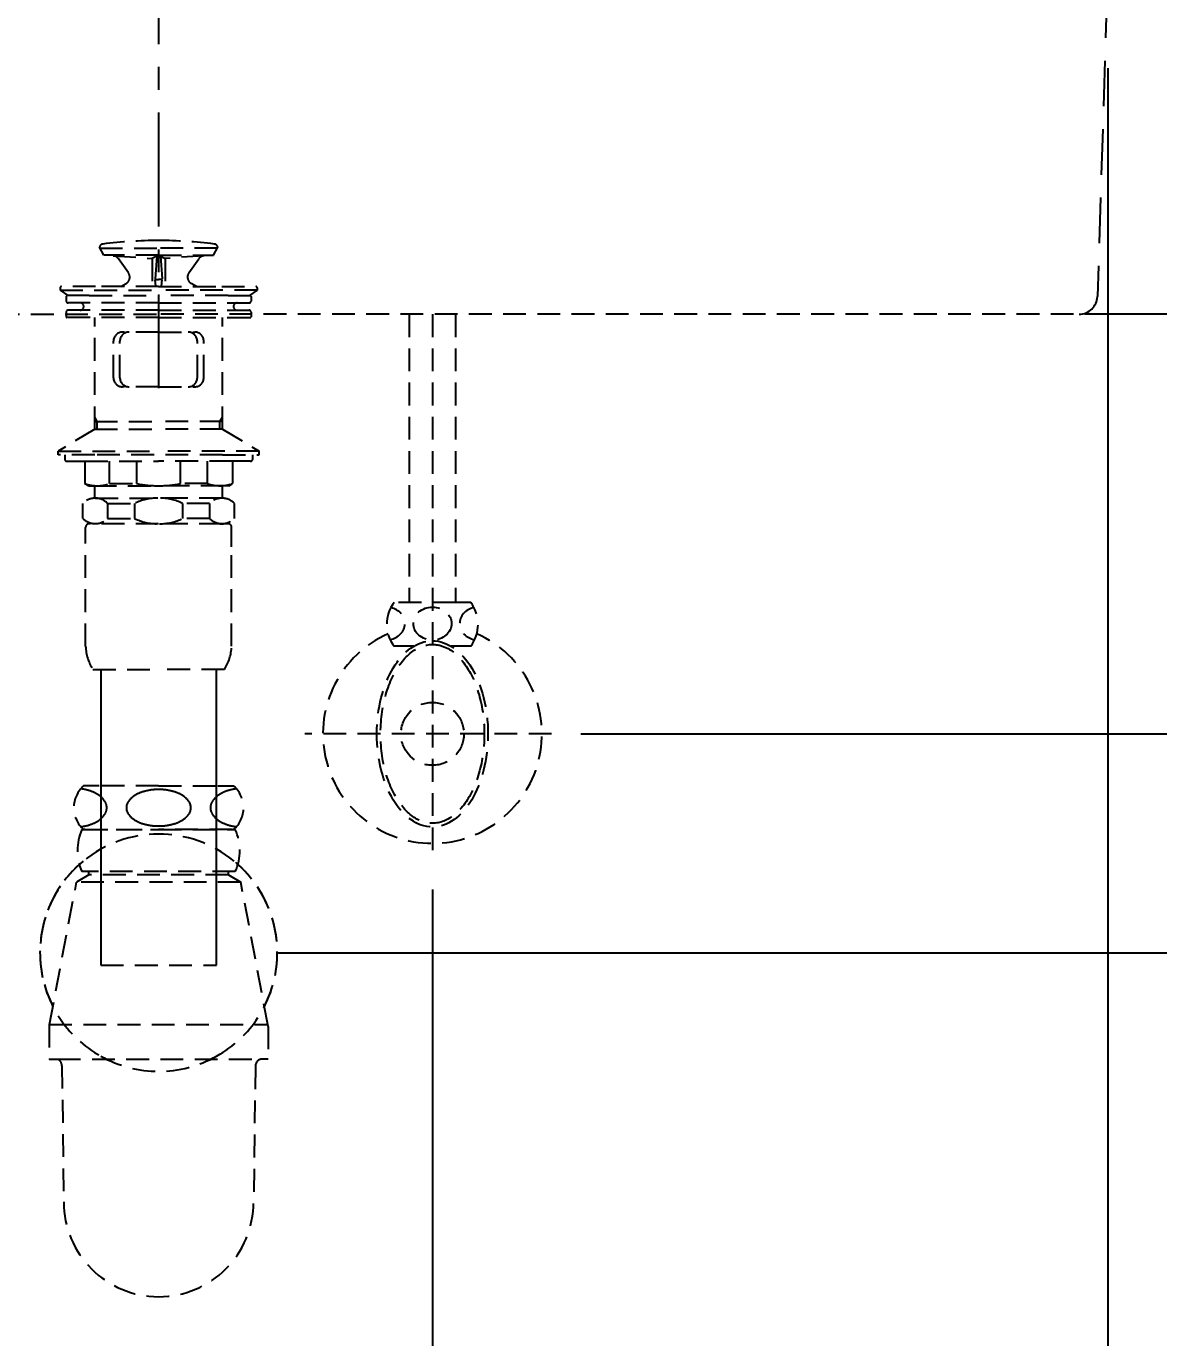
# Model space of a CAD drawing. Extents: x 116 to 3767, y -181 to 2100.
# Drawn here: x 685.4 to 995.6, y 275.9 to 635.3 of the extents above; entities that cross this region are included whole.
import ezdxf

# ---------------------------------------------------------------- set-up
doc = ezdxf.new("R2010")
doc.units = 0
doc.header["$LTSCALE"] = 25
doc.header["$MEASUREMENT"] = 0
doc.linetypes.add('CENTER', pattern=[2, 1.25, -0.25, 0.25, -0.25])
doc.linetypes.add('HIDDEN', pattern=[0.375, 0.25, -0.125])
doc.layers.get('0').update_dxf_attribs({"linetype": 'CONTINUOUS'})
doc.layers.get('DEFPOINTS').update_dxf_attribs({"linetype": 'CONTINUOUS'})
for name, color, linetype in [('1', 1, 'CONTINUOUS'), ('2', 2, 'CONTINUOUS'), ('3', 3, 'CONTINUOUS'), ('4', 4, 'CONTINUOUS'), ('6', 6, 'CONTINUOUS'), ('7', 7, 'CONTINUOUS')]:
    doc.layers.add(name, color=color, linetype=linetype)
doc.styles.get("Standard").update_dxf_attribs({"font": 'NanumGothic.ttf'})
doc.dimstyles.get("Standard").update_dxf_attribs({"dimtxt": 2.5, "dimasz": 2, "dimexe": 2, "dimexo": 1, "dimgap": 1.5, "dimtad": 1, "dimdec": 0, "dimlfac": 10, "dimrnd": 0.5, "dimzin": 0, "dimdsep": 46, "dimtxsty": 'Standard', "dimcen": 0, "dimclrt": 2, "dimadec": 0, "dimazin": 0, "dimtfac": 1, "dimtdec": 0, "dimtmove": 0, "dimatfit": 3, "dimfxl": 1, "dimtolj": 1, "dimtzin": 0, "dimarcsym": 0})

# ---------------------------------------------------------------- blocks, each defined once
blk = doc.blocks.new('*D4')
at = {"layer": '1', "color": 3, "lineweight": -2, "transparency": 16777216}
for p, q in [((646.62, 398.76), (646.62, 173.42)), ((796.62, 398.76), (796.62, 173.42)), ((780.62, 181.42), (662.62, 181.42))]:
    blk.add_line(p, q, dxfattribs=at)
at = {"layer": '1', "color": 3, "transparency": 16777216}
for points in [[(662.62, 184.09), (662.62, 178.76), (646.62, 181.42)], [(780.62, 184.09), (780.62, 178.76), (796.62, 181.42)]]:
    blk.add_solid(points, dxfattribs=at)
at = {"layer": 'DEFPOINTS', "color": 0, "transparency": 16777216}
for p in [(646.62, 406.76), (796.62, 406.76), (646.62, 181.42)]:
    blk.add_point(p, dxfattribs=at)
at = {"layer": '1', "color": 2, "transparency": 16777216, "insert": (721.62, 204.63), "char_height": 28, "attachment_point": 5}
blk.add_mtext('\\A1;150', dxfattribs=at)
blk = doc.blocks.new('*D10')
at = {"layer": '3', "color": 3, "lineweight": -2, "transparency": 16777216}
for p, q in [((461.62, 623.87), (461.62, 65.96)), ((981.62, 623.87), (981.62, 65.96)), ((477.62, 73.96), (965.62, 73.96))]:
    blk.add_line(p, q, dxfattribs=at)
at = {"layer": '3', "color": 3, "transparency": 16777216}
for points in [[(477.62, 76.62), (477.62, 71.29), (461.62, 73.96)], [(965.62, 76.62), (965.62, 71.29), (981.62, 73.96)]]:
    blk.add_solid(points, dxfattribs=at)
at = {"layer": 'DEFPOINTS', "color": 0, "transparency": 16777216}
for p in [(461.62, 631.87), (981.62, 631.87), (981.62, 73.96)]:
    blk.add_point(p, dxfattribs=at)
at = {"layer": '3', "color": 2, "transparency": 16777216, "insert": (721.62, 100.54), "char_height": 28, "attachment_point": 5}
blk.add_mtext('\\A1;카운터 시공도참고', dxfattribs=at)
blk = doc.blocks.new('*D18')
at = {"layer": '1', "color": 3, "lineweight": -2, "transparency": 16777216}
for p, q in [((1023.48, 691.41), (1206.97, 691.41)), ((1198.97, 675.41), (1198.97, 580.29)), ((1198.97, 457.41), (1198.97, 533.81)), ((903.27, 441.41), (1206.97, 441.41))]:
    blk.add_line(p, q, dxfattribs=at)
at = {"layer": '1', "color": 3, "transparency": 16777216}
for points in [[(1196.3, 675.41), (1201.63, 675.41), (1198.97, 691.41)], [(1196.3, 457.41), (1201.63, 457.41), (1198.97, 441.41)]]:
    blk.add_solid(points, dxfattribs=at)
at = {"layer": 'DEFPOINTS', "color": 0, "transparency": 16777216}
for p in [(1015.48, 691.41), (895.27, 441.41), (1198.97, 441.41)]:
    blk.add_point(p, dxfattribs=at)
at = {"layer": '1', "color": 2, "transparency": 16777216, "insert": (1198.97, 557.05), "char_height": 28, "attachment_point": 5}
blk.add_mtext('\\A1;250', dxfattribs=at)
blk = doc.blocks.new('*D19')
at = {"layer": '1', "color": 3, "lineweight": -2, "transparency": 16777216}
for p, q in [((1031.48, 691.41), (1274.85, 691.41)), ((1266.85, 675.41), (1266.85, 522.32)), ((1266.85, 397.41), (1266.85, 475.8)), ((754.39, 381.41), (1274.85, 381.41))]:
    blk.add_line(p, q, dxfattribs=at)
at = {"layer": '1', "color": 3, "transparency": 16777216}
for points in [[(1264.19, 675.41), (1269.52, 675.41), (1266.85, 691.41)], [(1264.19, 397.41), (1269.52, 397.41), (1266.85, 381.41)]]:
    blk.add_solid(points, dxfattribs=at)
at = {"layer": 'DEFPOINTS', "color": 0, "transparency": 16777216}
for p in [(1023.48, 691.41), (746.39, 381.41, 9.25), (1266.85, 381.41)]:
    blk.add_point(p, dxfattribs=at)
at = {"layer": '1', "color": 2, "transparency": 16777216, "insert": (1266.85, 499.06), "char_height": 28, "attachment_point": 5}
blk.add_mtext('\\A1;310', dxfattribs=at)
blk = doc.blocks.new('*D21')
at = {"layer": '1', "color": 3, "lineweight": -2, "transparency": 16777216}
for p, q in [((837.24, 441.41), (1207.22, 441.41)), ((1199.22, 425.41), (1199.22, 267.91)), ((1199.22, -52.59), (1199.22, 221.5)), ((1084.13, -68.59), (1207.22, -68.59))]:
    blk.add_line(p, q, dxfattribs=at)
at = {"layer": '1', "color": 3, "transparency": 16777216}
for points in [[(1196.55, 425.41), (1201.89, 425.41), (1199.22, 441.41)], [(1196.55, -52.59), (1201.89, -52.59), (1199.22, -68.59)]]:
    blk.add_solid(points, dxfattribs=at)
at = {"layer": 'DEFPOINTS', "color": 0, "transparency": 16777216}
for p in [(829.24, 441.41, 9.25), (1076.13, -68.59), (1199.22, -68.59)]:
    blk.add_point(p, dxfattribs=at)
at = {"layer": '1', "color": 2, "transparency": 16777216, "insert": (1199.22, 244.71), "char_height": 28, "attachment_point": 5}
blk.add_mtext('\\A1;510', dxfattribs=at)

msp = doc.modelspace()

# ---------------------------------------------------------------- linework, layer by layer
at = {"color": 4, "linetype": 'HIDDEN'}
for p, q in [((700.62, 415.17, 9.25), (721.62, 415.17, 9.25)), ((721.62, 415.17, 9.25), (742.62, 415.17, 9.25)), ((702.52, 402.76, 9.25), (699.12, 400.76, 9.25)), ((742.62, 403.67, 9.25), (700.62, 403.67, 9.25)), ((702.52, 402.76, 9.25), (702.52, 403.67, 9.25)), ((740.72, 402.76, 9.25), (702.52, 402.76, 9.25)), ((740.72, 402.76, 9.25), (740.72, 403.67, 9.25)), ((740.72, 402.76, 9.25), (744.12, 400.76, 9.25)), ((691.71, 361.76, 9.25), (699.12, 400.76, 9.25)), ((744.12, 400.76, 9.25), (699.12, 400.76, 9.25)), ((751.62, 361.26, 9.25), (744.12, 400.76, 9.25)), ((691.62, 361.76, 9.25), (691.62, 352.26, 9.25)), ((691.62, 361.76, 9.25), (751.52, 361.76, 9.25)), ((751.62, 361.26, 9.25), (751.62, 352.26, 9.25)), ((691.62, 352.26, 9.25), (693.99, 352.26, 9.25)), ((693.99, 352.26, 9.25), (749.62, 352.26, 9.25)), ((751.62, 352.26, 9.25), (749.62, 352.26, 9.25)), ((695.12, 350.46, 9.25), (695.62, 313.17, 9.25)), ((748.12, 350.33, 9.25), (747.62, 313.17, 9.25))]:
    msp.add_line(p, q, dxfattribs=at)
for centre, radius, start, end in [((713.22, 409.42, 9.25), 13.85, 155.4705, 204.5295), ((730.02, 409.42, 9.25), 13.85, 335.4705, 24.5295), ((693.12, 350.46, 9.25), 2, 0, 64.1581), ((750.12, 350.33, 9.25), 2, 104.4775, 180), ((721.62, 313.17, 9.25), 26, 180, 0)]:
    msp.add_arc(centre, radius, start, end, dxfattribs=at)
at = {"layer": '1', "color": 1, "linetype": 'CENTER'}
msp.add_line((721.62, 711.66), (721.62, 536.16), dxfattribs=at)
at = {"layer": '1', "color": 7}
msp.add_line((1002.75, 556.41), (981.62, 556.41), dxfattribs=at)
at = {"layer": '2', "color": 7, "linetype": 'HIDDEN', "ltscale": 2}
msp.add_line((981.41, 644.62), (978.76, 561.26), dxfattribs=at)
msp.add_arc((973.76, 561.41), 5, 270, 358.2816, dxfattribs=at)
at = {"layer": '3', "linetype": 'HIDDEN'}
for p, q in [((706.62, 572.61, 9.25), (705.39, 574.74, 9.25)), ((705.5, 574.54, 9.25), (721.62, 574.54, 9.25)), ((721.62, 572.61, 9.25), (706.62, 572.61, 9.25)), ((709.13, 572.42, 9.25), (719.87, 571.72, 9.25)), ((713.34, 567.73, 9.25), (710.62, 571.58, 9.25)), ((721.62, 572.61, 9.25), (719.87, 571.72, 9.25)), ((719.87, 571.72, 9.25), (719.87, 564.01, 9.25)), ((721.1, 572.35, 9.25), (720.67, 565.94, 9.25)), ((737.73, 574.54, 9.25), (721.62, 574.54, 9.25)), ((721.62, 572.61, 9.25), (723.37, 571.72, 9.25)), ((721.62, 572.61, 9.25), (736.62, 572.61, 9.25)), ((722.13, 572.35, 9.25), (722.57, 565.94, 9.25)), ((734.1, 572.42, 9.25), (723.37, 571.72, 9.25)), ((723.37, 571.72, 9.25), (723.37, 564.01, 9.25)), ((729.89, 567.73, 9.25), (732.61, 571.58, 9.25)), ((736.62, 572.61, 9.25), (737.85, 574.74, 9.25)), ((711.26, 564.01, 9.25), (712.71, 564.84, 9.25)), ((720.87, 564.01, 9.25), (720.67, 565.96, 9.25)), ((720.67, 565.96, 9.25), (721.62, 565.96, 9.25)), ((722.57, 565.96, 9.25), (721.62, 565.96, 9.25)), ((722.36, 564.01, 9.25), (722.57, 565.96, 9.25)), ((731.97, 564.01, 9.25), (730.53, 564.84, 9.25)), ((694.62, 563.61, 9.25), (694.62, 563.01, 9.25)), ((694.62, 563.01, 9.25), (696.76, 561.51, 9.25)), ((694.62, 563.01, 9.25), (721.62, 563.01, 9.25)), ((704.32, 564.01, 9.25), (695.02, 564.01, 9.25)), ((696.31, 561.31, 9.25), (696.31, 560.01, 9.25)), ((702.62, 561.51, 9.25), (696.51, 561.51, 9.25)), ((702.62, 561.51, 9.25), (721.62, 561.51, 9.25)), ((721.62, 564.01, 9.25), (704.32, 564.01, 9.25)), ((721.62, 564.01, 9.25), (738.92, 564.01, 9.25)), ((748.62, 563.01, 9.25), (721.62, 563.01, 9.25)), ((740.62, 561.51, 9.25), (721.62, 561.51, 9.25)), ((738.92, 564.01, 9.25), (748.22, 564.01, 9.25)), ((740.62, 561.51, 9.25), (746.72, 561.51, 9.25)), ((748.62, 563.01, 9.25), (746.47, 561.51, 9.25)), ((746.92, 561.31, 9.25), (746.92, 560.01, 9.25)), ((748.62, 563.61, 9.25), (748.62, 563.01, 9.25)), ((721.62, 559.51, 9.25), (696.81, 559.51, 9.25)), ((721.62, 557.51, 9.25), (696.81, 557.51, 9.25)), ((721.62, 559.51, 9.25), (746.42, 559.51, 9.25)), ((721.62, 557.51, 9.25), (746.42, 557.51, 9.25)), ((696.31, 557.01, 9.25), (696.31, 555.71, 9.25)), ((721.62, 555.51, 9.25), (696.51, 555.51, 9.25)), ((704.12, 524.91, 9.25), (704.12, 555.51, 9.25)), ((721.62, 555.51, 9.25), (746.72, 555.51, 9.25)), ((739.12, 524.91, 9.25), (739.12, 555.51, 9.25)), ((746.92, 557.01, 9.25), (746.92, 555.71, 9.25)), ((721.62, 551.51, 9.25), (711.74, 551.51, 9.25)), ((721.62, 551.51, 9.25), (731.49, 551.51, 9.25)), ((709.24, 539.01, 9.25), (709.24, 549.01, 9.25)), ((711.01, 539.01, 9.25), (711.01, 549.01, 9.25)), ((732.22, 539.01, 9.25), (732.22, 549.01, 9.25)), ((733.99, 539.01, 9.25), (733.99, 549.01, 9.25)), ((721.62, 536.51, 9.25), (711.74, 536.51, 9.25)), ((721.62, 536.51, 9.25), (731.49, 536.51, 9.25)), ((704.12, 524.91, 9.25), (694.12, 518.91, 9.25)), ((704.82, 527.01, 9.25), (704.12, 528.22, 9.25)), ((704.12, 527.01, 9.25), (721.62, 527.01, 9.25)), ((704.12, 524.91, 9.25), (721.62, 524.91, 9.25)), ((704.82, 524.91, 9.25), (704.82, 527.01, 9.25)), ((739.12, 527.01, 9.25), (721.62, 527.01, 9.25)), ((739.12, 524.91, 9.25), (721.62, 524.91, 9.25)), ((738.42, 527.01, 9.25), (739.12, 528.22, 9.25)), ((738.42, 524.91, 9.25), (738.42, 527.01, 9.25)), ((739.12, 524.91, 9.25), (749.12, 518.91, 9.25)), ((694.12, 518.91, 9.25), (721.62, 518.91, 9.25)), ((694.12, 517.91, 9.25), (694.12, 518.91, 9.25)), ((704.12, 517.91, 9.25), (694.12, 517.91, 9.25)), ((695.92, 517.91, 9.25), (695.92, 516.61, 9.25)), ((739.12, 517.91, 9.25), (704.12, 517.91, 9.25)), ((749.12, 518.91, 9.25), (721.62, 518.91, 9.25)), ((739.12, 517.91, 9.25), (749.12, 517.91, 9.25)), ((747.31, 517.91, 9.25), (747.31, 516.61, 9.25)), ((749.12, 517.91, 9.25), (749.12, 518.91, 9.25)), ((696.42, 516.11, 9.25), (701.42, 516.11, 9.25)), ((701.42, 516.11, 9.25), (721.62, 516.11, 9.25)), ((701.42, 516.11, 9.25), (701.42, 509.99, 9.25)), ((708.2, 509.99, 9.25), (708.2, 516.11, 9.25)), ((715.6, 509.99, 9.25), (715.6, 516.11, 9.25)), ((741.81, 516.11, 9.25), (721.62, 516.11, 9.25)), ((727.63, 509.99, 9.25), (727.63, 516.11, 9.25)), ((735.03, 509.99, 9.25), (735.03, 516.11, 9.25)), ((741.81, 516.11, 9.25), (741.81, 509.99, 9.25)), ((746.81, 516.11, 9.25), (741.81, 516.11, 9.25)), ((702.42, 509.41, 9.25), (701.42, 509.99, 9.25)), ((702.42, 509.41, 9.25), (703.82, 509.41, 9.25)), ((703.82, 509.41, 9.25), (721.62, 509.41, 9.25)), ((704.12, 506, 9.25), (704.12, 509.41, 9.25)), ((708.2, 509.99, 9.25), (715.6, 509.99, 9.25)), ((739.41, 509.41, 9.25), (721.62, 509.41, 9.25)), ((735.03, 509.99, 9.25), (727.63, 509.99, 9.25)), ((739.12, 506, 9.25), (739.12, 509.41, 9.25)), ((740.81, 509.41, 9.25), (739.41, 509.41, 9.25)), ((740.81, 509.41, 9.25), (741.81, 509.99, 9.25)), ((700.87, 500.45, 9.25), (700.87, 504.57, 9.25)), ((704.26, 506.01, 9.25), (721.37, 506.01, 9.25)), ((707.65, 504.57, 9.25), (715.05, 504.57, 9.25)), ((707.65, 504.57, 9.25), (707.65, 500.45, 9.25)), ((715.05, 504.57, 9.25), (715.05, 500.45, 9.25)), ((738.97, 506.01, 9.25), (721.86, 506.01, 9.25)), ((728.19, 504.57, 9.25), (728.19, 500.45, 9.25)), ((735.59, 504.57, 9.25), (728.19, 504.57, 9.25)), ((735.59, 504.57, 9.25), (735.59, 500.45, 9.25)), ((742.36, 500.45, 9.25), (742.36, 504.57, 9.25)), ((707.65, 500.45, 9.25), (715.05, 500.45, 9.25)), ((735.59, 500.45, 9.25), (728.19, 500.45, 9.25)), ((701.62, 465.41, 9.25), (701.62, 498.01, 9.25)), ((721.62, 499.01, 9.25), (702.62, 499.01, 9.25)), ((738.97, 499.01, 9.25), (721.62, 499.01, 9.25)), ((738.42, 499.01, 9.25), (738.97, 499.01, 9.25)), ((738.97, 499.01, 9.25), (739.37, 499.01, 9.25)), ((740.62, 499.01, 9.25), (739.12, 499.01, 9.25)), ((741.62, 492.64, 9.25), (741.62, 498.01, 9.25)), ((741.62, 465.41, 9.25), (741.62, 498.01, 9.25)), ((703.62, 459.01, 9.25), (721.62, 459.01, 9.25)), ((739.62, 459.01, 9.25), (721.62, 459.01, 9.25)), ((705.74, 378.01, 9.25), (737.49, 378.01, 9.25))]:
    msp.add_line(p, q, dxfattribs=at)
at = {"layer": '3', "color": 7, "linetype": 'HIDDEN'}
for p in [(461.62, 556.41), (981.62, 556.41)]:
    msp.add_line(p, (721.62, 556.41), dxfattribs=at)
at = {"layer": '3'}
for p, q in [((705.74, 459.01, 9.25), (705.74, 378.01, 9.25)), ((737.49, 378.01, 9.25), (737.49, 459.01, 9.25))]:
    msp.add_line(p, q, dxfattribs=at)
at = {"layer": '3', "linetype": 'HIDDEN'}
for centre, radius, start, end in [((706.47, 574.54, 9.25), 1.1, 97.3204, 169.4262), ((721.62, 456.61, 9.25), 120, 90, 97.3204), ((721.62, 456.61, 9.25), 120, 82.6796, 90), ((736.77, 574.54, 9.25), 1.1, 10.5738, 82.6796), ((708.99, 570.43, 9.25), 2, 35.2023, 86.2618), ((734.24, 570.43, 9.25), 2, 93.7382, 144.7977), ((711.71, 566.58, 9.25), 2, 300, 35.2023), ((731.53, 566.58, 9.25), 2, 144.7977, 240), ((695.02, 563.61, 9.25), 0.4, 90, 180), ((696.51, 561.31, 9.25), 0.2, 90, 180), ((746.72, 561.31, 9.25), 0.2, 0, 90), ((748.22, 563.61, 9.25), 0.4, 0, 90), ((696.81, 560.01, 9.25), 0.5, 180, 270), ((696.81, 557.01, 9.25), 0.5, 90, 180), ((700.12, 558.51, 9.25), 1, 270, 90), ((743.12, 558.51, 9.25), 1, 90, 270), ((746.42, 560.01, 9.25), 0.5, 270, 0), ((746.42, 557.01, 9.25), 0.5, 0, 90), ((696.51, 555.71, 9.25), 0.2, 180, 270), ((746.72, 555.71, 9.25), 0.2, 270, 0), ((711.74, 549.01, 9.25), 2.5, 90, 180), ((713.51, 549.01, 9.25), 2.5, 90, 180), ((729.72, 549.01, 9.25), 2.5, 0, 90), ((731.49, 549.01, 9.25), 2.5, 0, 90), ((711.74, 539.01, 9.25), 2.5, 180, 270), ((713.51, 539.01, 9.25), 2.5, 180, 270), ((729.72, 539.01, 9.25), 2.5, 270, 0), ((731.49, 539.01, 9.25), 2.5, 270, 0), ((696.42, 516.61, 9.25), 0.5, 180, 270), ((746.81, 516.61, 9.25), 0.5, 270, 0), ((704.81, 519.59, 9.25), 10.18, 250.5679, 289.4321), ((721.42, 538.87, 9.25), 29.46, 258.5956, 270.3737), ((721.81, 538.87, 9.25), 29.46, 269.6263, 281.4044), ((738.42, 519.59, 9.25), 10.18, 250.5679, 289.4321), ((704.26, 501.3, 9.25), 4.7, 43.9409, 136.0591), ((721.15, 492.4, 9.25), 13.61, 89.0643, 116.6472), ((722.08, 492.4, 9.25), 13.61, 63.3528, 90.9357), ((738.97, 501.3, 9.25), 4.7, 43.9409, 136.0591), ((704.26, 503.72, 9.25), 4.7, 223.9409, 316.0591), ((721.15, 512.61, 9.25), 13.61, 243.3528, 270.9357), ((722.08, 512.61, 9.25), 13.61, 269.0643, 296.6472), ((738.97, 503.72, 9.25), 4.7, 223.9409, 316.0591), ((702.62, 498.01, 9.25), 1, 90, 180), ((740.62, 498.01, 9.25), 1, 0, 90), ((714.61, 465.96, 9.25), 13, 182.42, 212.3), ((728.63, 465.96, 9.25), 13, 327.7, 357.58)]:
    msp.add_arc(centre, radius, start, end, dxfattribs=at)
at = {"layer": '4', "linetype": 'HIDDEN'}
for p, q in [((705.37, 427.17, 9.25), (701.08, 427.17, 9.25)), ((721.62, 427.17, 9.25), (705.37, 427.17, 9.25)), ((721.62, 427.17, 9.25), (737.87, 427.17, 9.25)), ((737.87, 427.17, 9.25), (742.16, 427.17, 9.25)), ((701.47, 415.17, 9.25), (701.08, 415.17, 9.25)), ((701.47, 415.17, 9.25), (721.62, 415.17, 9.25)), ((741.77, 415.17, 9.25), (721.62, 415.17, 9.25)), ((741.77, 415.17, 9.25), (742.16, 415.17, 9.25))]:
    msp.add_line(p, q, dxfattribs=at)
at = {"layer": '4', "linetype": 'HIDDEN', "elevation": 9.25}
for points in [[(707.42, 421.17, 0.155217), (706.83, 423.02, 0.106747), (704.77, 424.91, 0.073043), (702, 426.03, 0.028511), (700.27, 426.35, 0.059523)], [(721.62, 426.17, 0.057537), (718.06, 425.75, 0.071219), (715.36, 424.7, 0.106373), (713.34, 422.9, 0.159483)], [(721.62, 426.17, 0.057537), (718.06, 425.75, 0.071219), (715.36, 424.7, 0.106373), (713.34, 422.9, 0.159483)], [(721.62, 426.17, -0.057537), (725.17, 425.75, -0.071219), (727.87, 424.7, -0.106373), (729.9, 422.9, -0.159483)], [(721.62, 426.17, -0.057537), (725.17, 425.75, -0.071219), (727.87, 424.7, -0.106373), (729.9, 422.9, -0.159483)], [(735.81, 421.17, -0.155217), (736.4, 423.02, -0.106747), (738.46, 424.91, -0.073043), (741.23, 426.03, -0.028511), (742.96, 426.35, -0.059523)], [(700.27, 415.98, 0.028511), (702, 416.3, 0.073043), (704.77, 417.42, 0.106747), (706.83, 419.31, 0.155217), (707.42, 421.17, 0.155217)], [(713.34, 422.9, 0.32729), (713.34, 419.43, 0.106373), (715.36, 417.63, 0.071219), (718.06, 416.58, 0.057537), (721.62, 416.17, 0.057537)], [(729.9, 422.9, -0.32729), (729.9, 419.43, -0.106373), (727.87, 417.63, -0.071219), (725.17, 416.58, -0.057537), (721.62, 416.17, -0.057537)], [(742.96, 415.98, -0.028511), (741.23, 416.3, -0.073043), (738.46, 417.42, -0.106747), (736.4, 419.31, -0.155217), (735.81, 421.17, -0.155217)]]:
    msp.add_lwpolyline(points, format="xyb", dxfattribs=at)
at = {"layer": '4', "linetype": 'HIDDEN'}
for centre, radius, start, end in [((706.37, 421.17, 9.25), 8, 131.4096, 228.5904), ((736.87, 421.17, 9.25), 8, 311.4096, 48.5904), ((721.62, 381.45, 9.25), 32.5, 50.5529, 129.4471), ((721.62, 381.45, 9.25), 32.5, 129.4471, 240.7605), ((721.62, 381.45, 9.25), 32.5, 299.2395, 50.5529), ((721.62, 381.45, 9.25), 32.5, 131.5264, 206.9716), ((721.62, 381.45, 9.25), 32.5, 333.0284, 48.4736), ((721.62, 381.45, 9.25), 32.5, 240.7605, 299.2395)]:
    msp.add_arc(centre, radius, start, end, dxfattribs=at)
at = {"layer": '6', "linetype": 'HIDDEN'}
for p, q in [((790.27, 556.41, 9.25), (790.27, 477.41, 9.25)), ((796.62, 556.41, 9.25), (796.62, 406.76, 9.25)), ((802.97, 556.41, 9.25), (802.97, 477.41, 9.25)), ((802.97, 477.41, 9.25), (786.12, 477.41, 9.25)), ((807.12, 477.41, 9.25), (802.97, 477.41, 9.25)), ((791.48, 465.41, 9.25), (786.12, 465.41, 9.25)), ((807.12, 465.41, 9.25), (801.76, 465.41, 9.25)), ((829.24, 441.41, 9.25), (761.65, 441.41, 9.25))]:
    msp.add_line(p, q, dxfattribs=at)
msp.add_circle((796.62, 441.41, 9.25), 8.62, dxfattribs=at)
for centre, radius, start, end in [((794.12, 471.41, 9.25), 10, 143.1301, 216.8699), ((799.12, 471.41, 9.25), 10, 323.1301, 36.8699), ((796.62, 441.41, 9.25), 30, 113.9173, 66.0827)]:
    msp.add_arc(centre, radius, start, end, dxfattribs=at)
for centre, major_axis, start_param, end_param in [((783.84, 471.64, 9.25), (-5.23, 0), 1.800504, 4.443058), ((809.3, 471.64, 9.25), (5.23, 0), 1.824119, 4.49897)]:
    msp.add_ellipse(centre, major_axis=major_axis, ratio=0.866391, start_param=start_param, end_param=end_param, dxfattribs=at)
for centre, major_axis, ratio in [((796.62, 471.64, 9.25), (5.23, 0), 0.866391), ((796.62, 441.41, 9.25), (0, 25.5), 0.596529)]:
    msp.add_ellipse(centre, major_axis=major_axis, ratio=ratio, dxfattribs=at)
msp.add_open_spline([(796.62, 465.91, 9.25), (794.54, 465.91, 9.25), (792.44, 465.11, 9.25), (788.54, 461.86, 9.25), (786.77, 459.42, 9.25), (784.04, 453.39, 9.25), (783.09, 449.81, 9.25), (782.24, 442.3, 9.25), (782.34, 438.37, 9.25), (783.57, 431.01, 9.25), (784.7, 427.59, 9.25), (787.72, 422, 9.25), (789.59, 419.84, 9.25), (793.6, 417.2, 9.25), (795.7, 416.7, 9.25), (799.86, 417.3, 9.25), (801.94, 418.42, 9.25), (805.69, 422.25, 9.25), (807.34, 424.96, 9.25), (809.76, 431.38, 9.25), (810.52, 435.09, 9.25), (810.98, 442.7, 9.25), (810.68, 446.6, 9.25), (809.08, 453.75, 9.25), (807.78, 456.98, 9.25), (804.51, 462.09, 9.25), (802.54, 463.95, 9.25), (799.23, 465.6, 9.25), (797.92, 465.91, 9.25), (796.62, 465.91, 9.25)], degree=3, knots=[0, 0, 0, 0, 0.46111, 0.46111, 0.922219, 0.922219, 1.383329, 1.383329, 1.844439, 1.844439, 2.305549, 2.305549, 2.766658, 2.766658, 3.227768, 3.227768, 3.688878, 3.688878, 4.149988, 4.149988, 4.611097, 4.611097, 5.072207, 5.072207, 5.533317, 5.533317, 5.994427, 5.994427, 6.283185, 6.283185, 6.283185, 6.283185], dxfattribs=at)
at = {"layer": '7', "linetype": 'HIDDEN', "extrusion": (0, 1, 0)}
for p, q in [((721.62, 556.41, 455.07), (721.62, 556.41, -4.93)), ((721.62, 556.41, -4.93), (721.62, 556.41, 455.07)), ((721.62, 556.41, 455.07), (721.62, 556.41, -4.93)), ((721.62, 556.41, -4.93), (721.62, 556.41, 455.07)), ((721.62, 556.41, 29.25), (721.62, 556.41, 9.25)), ((721.62, 556.41, 29.25), (721.62, 556.41, 9.25)), ((721.62, 556.41, 29.25), (721.62, 556.41, 9.25)), ((721.62, 556.41, 29.25), (721.62, 556.41, 9.25)), ((721.62, 556.41, 9.25), (721.62, 556.41, -4.93)), ((721.62, 556.41, 9.25), (721.62, 556.41, -4.93)), ((721.62, 556.41, 9.25), (721.62, 556.41, -4.93)), ((721.62, 556.41, 9.25), (721.62, 556.41, -4.93)), ((721.62, 556.41, -4.93), (721.62, 556.41, -4.93)), ((721.62, 556.41, -4.93), (721.62, 556.41, -4.93)), ((721.62, 556.41, -4.93), (721.62, 556.41, -4.93)), ((721.62, 556.41, -4.93), (721.62, 556.41, -4.93)), ((721.62, 556.41, 419.76), (721.62, 556.41, 455.07)), ((721.62, 556.41, 419.76), (721.62, 556.41, 455.07)), ((721.62, 556.41, 455.07), (721.62, 556.41, 455.07)), ((721.62, 556.41, 455.07), (721.62, 556.41, 455.07)), ((721.62, 556.41, 455.07), (721.62, 556.41, 455.07)), ((721.62, 556.41, 455.07), (721.62, 556.41, 455.07))]:
    msp.add_line(p, q, dxfattribs=at)
at = {"layer": '7', "linetype": 'HIDDEN'}
for points, knots in [([(721.62, 556.41, 390.59), (721.62, 556.41, 329.27), (721.62, 556.41, 267.94), (721.62, 556.41, 147.5), (721.62, 556.41, 88.37), (721.62, 556.41, 29.25)], [0, 0, 0, 0, 0.509144, 0.509144, 1, 1, 1, 1]), ([(721.62, 556.41, 390.59), (721.62, 556.41, 329.27), (721.62, 556.41, 267.94), (721.62, 556.41, 147.5), (721.62, 556.41, 88.37), (721.62, 556.41, 29.25)], [0, 0, 0, 0, 0.509144, 0.509144, 1, 1, 1, 1]), ([(721.62, 556.41, 390.59), (721.62, 556.41, 329.27), (721.62, 556.41, 267.94), (721.62, 556.41, 147.5), (721.62, 556.41, 88.37), (721.62, 556.41, 29.25)], [0, 0, 0, 0, 0.509144, 0.509144, 1, 1, 1, 1]), ([(721.62, 556.41, 390.59), (721.62, 556.41, 329.27), (721.62, 556.41, 267.94), (721.62, 556.41, 147.5), (721.62, 556.41, 88.37), (721.62, 556.41, 29.25)], [0, 0, 0, 0, 0.509144, 0.509144, 1, 1, 1, 1]), ([(721.62, 556.41, 390.59), (721.62, 556.41, 394.59), (721.62, 556.41, 398.58), (721.62, 556.41, 405.9), (721.62, 556.41, 409.29), (721.62, 556.41, 414.88), (721.62, 556.41, 417.12), (721.62, 556.41, 420.11), (721.62, 556.41, 420.86), (721.62, 556.41, 420.82)], [0, 0, 0, 0, 0.25, 0.25, 0.5, 0.5, 0.75, 0.75, 1, 1, 1, 1]), ([(721.62, 556.41, 390.59), (721.62, 556.41, 394.59), (721.62, 556.41, 398.58), (721.62, 556.41, 405.9), (721.62, 556.41, 409.29), (721.62, 556.41, 414.88), (721.62, 556.41, 417.12), (721.62, 556.41, 420.11), (721.62, 556.41, 420.86), (721.62, 556.41, 420.82)], [0, 0, 0, 0, 0.25, 0.25, 0.5, 0.5, 0.75, 0.75, 1, 1, 1, 1]), ([(721.62, 556.41, 390.59), (721.62, 556.41, 394.59), (721.62, 556.41, 398.58), (721.62, 556.41, 405.9), (721.62, 556.41, 409.29), (721.62, 556.41, 414.88), (721.62, 556.41, 417.12), (721.62, 556.41, 420.11), (721.62, 556.41, 420.86), (721.62, 556.41, 420.82)], [0, 0, 0, 0, 0.25, 0.25, 0.5, 0.5, 0.75, 0.75, 1, 1, 1, 1]), ([(721.62, 556.41, 390.59), (721.62, 556.41, 394.59), (721.62, 556.41, 398.58), (721.62, 556.41, 405.9), (721.62, 556.41, 409.29), (721.62, 556.41, 414.88), (721.62, 556.41, 417.12), (721.62, 556.41, 420.11), (721.62, 556.41, 420.86), (721.62, 556.41, 420.82)], [0, 0, 0, 0, 0.25, 0.25, 0.5, 0.5, 0.75, 0.75, 1, 1, 1, 1]), ([(721.62, 556.41, 419.76), (721.62, 556.41, 419.76), (721.62, 556.41, 419.86), (721.62, 556.41, 420.24), (721.62, 556.41, 420.5), (721.62, 556.41, 420.82)], [0, 0, 0, 0, 0.535587, 0.535587, 1, 1, 1, 1]), ([(721.62, 556.41, 419.76), (721.62, 556.41, 419.76), (721.62, 556.41, 419.86), (721.62, 556.41, 420.24), (721.62, 556.41, 420.5), (721.62, 556.41, 420.82)], [0, 0, 0, 0, 0.535587, 0.535587, 1, 1, 1, 1]), ([(721.62, 556.41, 419.76), (721.62, 556.41, 419.76), (721.62, 556.41, 419.86), (721.62, 556.41, 420.24), (721.62, 556.41, 420.5), (721.62, 556.41, 420.82)], [0, 0, 0, 0, 0.535587, 0.535587, 1, 1, 1, 1]), ([(721.62, 556.41, 419.76), (721.62, 556.41, 419.76), (721.62, 556.41, 419.86), (721.62, 556.41, 420.24), (721.62, 556.41, 420.5), (721.62, 556.41, 420.82)], [0, 0, 0, 0, 0.535587, 0.535587, 1, 1, 1, 1])]:
    msp.add_open_spline(points, degree=3, knots=knots, dxfattribs=at)
for points, degree in [([(721.62, 556.41, -4.93), (721.62, 556.41, -0.2), (721.62, 556.41, 4.53), (721.62, 556.41, 9.25)], 3), ([(721.62, 556.41, -4.93), (721.62, 556.41, -0.2), (721.62, 556.41, 4.53), (721.62, 556.41, 9.25)], 3), ([(721.62, 556.41, -4.93), (721.62, 556.41, -0.2), (721.62, 556.41, 4.53), (721.62, 556.41, 9.25)], 3), ([(721.62, 556.41, -4.93), (721.62, 556.41, -0.2), (721.62, 556.41, 4.53), (721.62, 556.41, 9.25)], 3), ([(721.62, 556.41, 9.26), (721.62, 556.41, 9.25)], 1), ([(721.62, 556.41, 9.26), (721.62, 556.41, 9.25)], 1), ([(721.62, 556.41, 9.26), (721.62, 556.41, 9.25)], 1), ([(721.62, 556.41, 9.26), (721.62, 556.41, 9.25)], 1)]:
    msp.add_open_spline(points, degree=degree, dxfattribs=at)

# ---------------------------------------------------------------- dimensions: what is measured, and where the dimension line sits
at = {"layer": '1'}
for base, p1, p2, picture, middle in [((1266.85, 381.41), (1023.48, 691.41), (746.39, 381.41, 9.25), '*D19', (1266.85, 499.06)), ((1198.97, 441.41), (1015.48, 691.41), (895.27, 441.41), '*D18', (1198.97, 557.05)), ((1199.22, -68.59), (829.24, 441.41, 9.25), (1076.13, -68.59), '*D21', (1199.22, 244.71))]:
    dim = msp.add_linear_dim(base=base, p1=p1, p2=p2, angle=90, dimstyle='Standard', override={"dimscale": 0.8, "dimtxt": 35, "dimasz": 20, "dimexe": 10, "dimexo": 10, "dimgap": 10, "dimtih": 1, "dimtoh": 1, "dimlfac": 1, "dimzin": 8, "dimclrd": 3, "dimclre": 3, "dimarcsym": 1}, dxfattribs=at)
    dim.commit()
    dim.dimension.update_dxf_attribs({"geometry": picture, "text_midpoint": middle, "dimtype": 160})
dim = msp.add_linear_dim(base=(646.62, 181.42, 9.25), p1=(796.62, 406.76, 9.25), p2=(646.62, 406.76, 9.25), dimstyle='Standard', override={"dimscale": 0.8, "dimtxt": 35, "dimasz": 20, "dimexe": 10, "dimexo": 10, "dimgap": 10, "dimlfac": 1, "dimzin": 8, "dimclrd": 3, "dimclre": 3}, dxfattribs=at)
dim.commit()
dim.dimension.update_dxf_attribs({"geometry": '*D4', "text_midpoint": (721.62, 204.63, 9.25)})
at = {"layer": '3', "color": 7}
dim = msp.add_linear_dim(base=(981.62, 73.96), p1=(461.62, 631.87), p2=(981.62, 631.87), text='카운터 시공도참고', dimstyle='Standard', override={"dimscale": 0.8, "dimtxt": 35, "dimasz": 20, "dimexe": 10, "dimexo": 10, "dimgap": 10, "dimlfac": 1, "dimzin": 8, "dimclrd": 3, "dimclre": 3}, dxfattribs=at)
dim.commit()
dim.dimension.update_dxf_attribs({"geometry": '*D10', "text_midpoint": (721.62, 73.96), "dimtype": 160})

doc.saveas('drawing.dxf')
